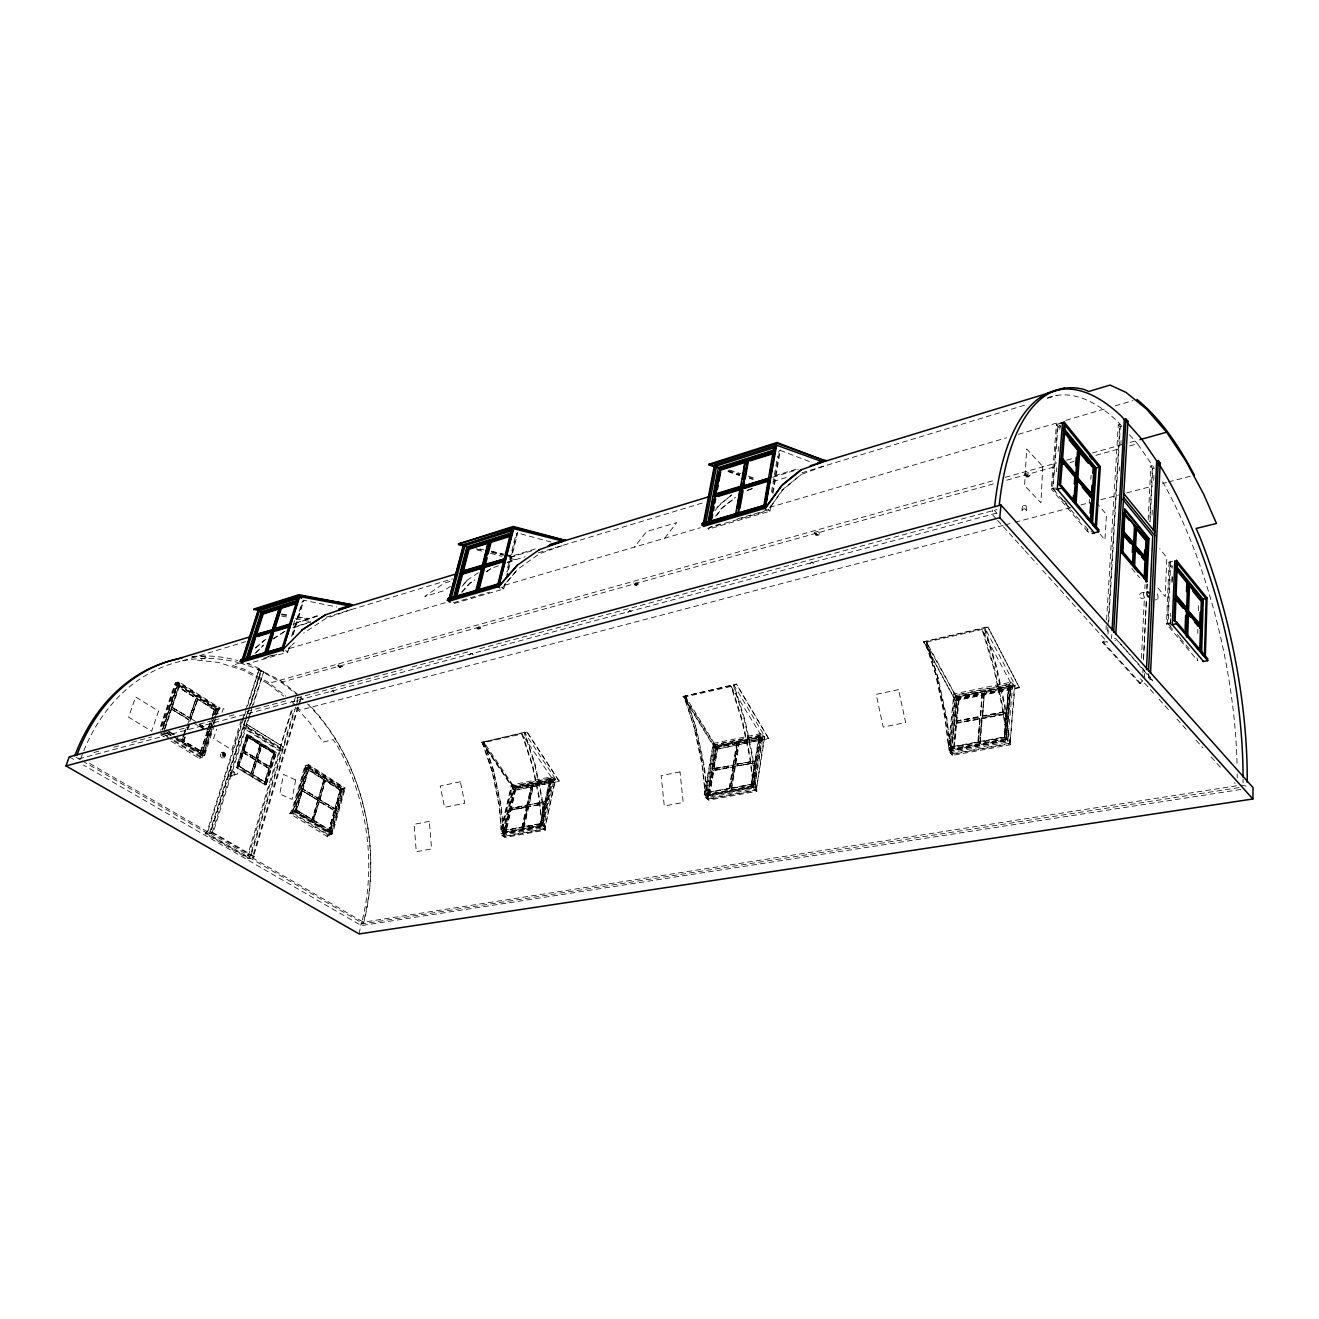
<?xml version="1.0" encoding="UTF-8"?>
<svg xmlns="http://www.w3.org/2000/svg" width="1319" height="1319" viewBox="0 0 1319 1319"><rect width="100%" height="100%" fill="white"/><g stroke="black" fill="none" stroke-linecap="round" stroke-linejoin="round"><path stroke-width="0.75" stroke-dasharray="5 3.75" d="M223.422 755.705L224.23 753.429L223.422 755.705L224.873 754.963C223.323 751.451 226.736 755.375 224.543 756.463M1197.734 633.252L1197.866 629.13M1198.46 610.631L1198.658 604.465M1172.756 561.267L1169.046 562.141L1169.887 565.06L1167.496 623.326L1172.624 629.328M1170.695 561.762L1168.156 623.706L1170.761 626.772M1170.167 625.124L1170.645 613.253M1171.948 581.267L1172.261 573.27M1170.431 622.683L1170.58 618.66M1172.047 582.487L1172.294 576.452M1148.618 677.686L1148.816 673.58M1153.68 693.266L1144.101 682.665L1139.764 683.506L1142.452 681.033L1142.749 674.899M1142.848 672.855L1143.045 668.782M1143.54 658.56L1146.392 599.337M1146.87 589.115L1147.167 582.998M1150.119 521.714L1152.674 468.608L1150.827 465.937L1152.443 465.492L1149.756 521.483M1143.507 659.945L1146.359 600.508M1146.953 588.225L1147.151 584.119M1144.298 678.576L1144.678 670.398M1152.064 515.152L1152.443 506.991M1153.713 480.429L1154.092 472.268M1141.446 658.329L1144.348 598.941M1144.843 588.703L1145.04 584.614M1148.189 519.9L1150.827 465.937M1107.647 631.339L1107.894 627.234M1108.009 625.19L1119.963 424.19L1118.314 424.652L1106.377 623.574M1107.993 634.142L1108.24 630.053M1108.718 621.876L1120.293 426.861L1118.314 424.652M1119.32 470.867L1119.551 466.827M1120.87 444.585L1121.101 440.53M1111.554 638.61L1111.802 634.521M1139.764 683.506L1102.635 642.534L1105.388 639.979M1106.014 629.724L1106.262 625.618M1089.181 503.297L1089.461 499.291M1090.813 479.292L1091.077 475.285M1079.667 520.197L1052.529 488.343L1057.376 427.62L1056.437 424.421L1060.311 423.284M1055.052 489.844L1055.216 487.898L1051.259 488.97L1056.437 424.421L1060.311 429.17M1056.486 471.74L1056.799 467.701M1058.085 451.543L1058.563 445.492M1059.833 429.334L1060.146 425.295M1006.628 739.349L1011.277 686.144L957.413 697.157L952.005 749.489L1006.628 739.349L1004.567 737.37L949.911 747.56L948.064 749.538L1006.166 738.739L1007.848 740.355L949.779 751.121L948.064 749.538L953.884 693.909L1011.129 682.121L1014.426 685.435L1010.14 742.811L1015.102 685.303L984.864 627.91L996.472 666.293L1005.094 705.846L1010.14 742.811M1010.502 744.74L1009.678 740.289L951.659 751.022L952.45 755.391L1010.502 744.74L1007.7 742.053L1012.778 683.786L955.566 695.525L949.598 752.786L952.45 755.391M1004.353 737.354L1006.446 713.579L982.144 718.311L979.885 741.921M1008.689 688.155L1006.611 711.584L982.325 716.332L984.551 693.085M1004.567 737.37L1009.266 684.116L1011.129 682.121L1006.249 738.986L951.626 749.143L957.05 696.795L1010.915 685.765M1005.836 734.749L1010.436 682.269L982.012 629.476L993.454 667.249L1001.945 706.209L1006.529 734.617M1005.886 738.624L1010.552 685.402L956.671 696.432L950.719 753.759L957.231 697.124L953.884 693.909L959.193 698.674L954.214 747.131L952.005 749.489M1026.413 510.535L1026.248 506.166L1024.797 505.144L1022.406 506.232L1021.961 510.601L1026.413 510.535L1024.814 508.722L1021.78 509.53M1030.172 475.087L1028.589 476.901L1026.363 477.049L1024.467 476.011L1024.319 473.818L1028.16 472.746L1029.958 473.702L1030.172 475.087L1028.672 476.11L1024.533 475.219L1024.319 473.818M1007.93 740.602L1003.973 736.991L1006.067 713.2L981.765 717.948L979.506 741.558L980.264 742.267L984.172 692.722L1008.326 687.793L1004.715 737.717L954.214 747.131L955.879 723.01L979.72 718.344L980.479 719.069L955.879 723.01M984.172 692.722L982.704 716.695L1006.991 711.947L1008.326 687.793M982.144 693.134L980.66 717.091L956.077 721.031L958.451 697.965L982.144 693.134L978.22 742.646L979.72 718.344M977.841 742.3L980.099 718.707L956.242 723.356M982.523 693.497L980.297 716.728L956.456 721.394M958.831 698.328L953.324 750.725L949.911 747.56L955.368 695.179L1009.266 684.116L1012.563 687.43L1014.426 685.435M949.152 745.367L954.544 693.778L925.905 642.221L937.232 679.203L945.492 717.371L948.493 745.499M819.627 533.634L818.324 535.283L816.263 535.399L814.482 534.459L814.202 532.464L817.5 531.557L819.247 532.414L818.423 534.525L814.598 533.7L814.202 532.464M756.875 791.285L756.183 787.229L708.122 796.132L708.798 800.105L756.875 791.285L753.891 788.927L705.78 797.814L714.98 744.889L762.497 735.128L753.891 788.927M758.837 739.102L755.342 760.75L735.211 764.69L738.805 743.191M752.341 785.943L760.733 733.677L713.2 743.471L704.231 794.879L706.044 796.28L754.138 787.361L751.154 784.657L759.068 735.491L760.733 733.677L764.262 736.596L756.364 789.57L764.822 736.48L733.892 684.99L744.938 719.778L752.588 755.803L756.364 789.57M753.347 786.388L761.228 737.255L716.481 746.406L708.105 794.796L753.347 786.388L751.121 784.211L730.874 787.987L734.518 766.191L755.441 762.91L734.518 766.191M713.348 768.565L733.925 765.333L713.348 768.565L717.041 747.23L736.727 743.207L737.519 743.85L729.984 788.927L729.176 788.3L732.82 766.52L713.035 770.395L709.292 792.027L751.912 784.838L760.173 733.793L731.056 686.474L741.938 720.718L749.456 756.183L752.951 782.151M733.133 764.69L736.727 743.207M729.588 788.614L733.232 766.834L713.431 770.692L709.688 792.323M737.123 743.537L733.529 765.02L713.744 768.878L717.437 747.543L762.596 738.393L764.262 736.596M734.815 764.361L755.738 761.063L734.815 764.361L738.409 742.877L759.216 739.431L761.228 737.255M731.27 788.3L734.914 766.504L755.045 762.58L751.517 784.525L705.896 793.098L704.231 794.879L752.539 785.761M772.439 492.729L779.644 450.158L811.383 462.26M771.021 505.243L770.032 511.162L708.385 529.183L710.496 526.858L720.158 524.022M773.033 493.388L780.386 449.927L778.259 452.269M771.516 492.003L777.583 456.242M717.866 747.51L709.507 795.868L705.896 793.098L714.321 744.674L713.2 743.471L717.866 747.51L714.321 744.674L759.068 735.491L762.596 738.393L754.732 787.492L751.154 784.657M705.434 791.054L713.744 743.355L684.594 697.026L695.344 730.627L702.697 765.432L704.89 791.153M707.297 794.17L715.689 745.779L760.436 736.612M716.745 746.307L707.149 798.638L716.085 746.092L760.832 736.942L752.935 786.075L707.709 794.483M638.412 584.037L635.412 585.636L633.367 582.949L637.901 582.932L637.44 584.828L633.367 582.949M542.224 825.595L552.232 779.991L514.492 787.707L515.515 789.092L505.935 830.706L504.138 832.668L542.224 825.595L540.328 823.567L523.297 826.749L527.864 806.519L545.637 803.782L527.864 806.519M501.912 835.455L542.389 827.986L553.337 778.045L513.256 786.272L501.912 835.455L504.996 837.516L545.472 830.096L544.862 826.353L504.419 833.839L504.996 837.516M540.856 825.265L551.523 776.759L550.023 778.408L539.966 824.045L542.703 826.535L502.242 834.037L500.379 832.8L511.426 785.003L551.523 776.759L555.151 779.348L544.862 828.53L555.645 779.249L524.665 732.573L535.151 764.393L542.01 797.467L544.862 828.53M540.328 823.567L544.813 803.205M549.627 781.392L532.744 784.838L528.243 804.821L545.192 801.507L549.627 781.392L550.435 781.969L552.232 779.991M523.709 827.029L528.259 806.799L545.225 803.502M533.14 785.135L528.655 805.101L545.604 801.787M541.153 824.128L505.128 830.146L521.879 827.013L526.429 806.799L527.254 807.36L509.744 810.047L526.429 806.799M526.825 805.101L527.633 805.662L510.123 808.366L526.825 805.101L531.326 785.135L532.134 785.695L522.703 827.574L521.879 827.013M522.291 827.293L526.842 807.08L510.156 810.328L505.523 830.426M531.722 785.415L527.221 805.381L510.535 808.646L515.102 788.811L553.65 780.996L555.151 779.348M503.429 836.164L514.608 787.641L483.677 741.888L494.048 773.148L500.758 805.629L503.429 836.164L515.069 787.542L511.426 785.003L515.91 788.696L505.589 833.624L501.879 831.151L512.267 786.157L550.023 778.408L553.65 780.996L543.659 826.584L539.966 824.045M501.649 829.239L511.887 784.92L482.754 742.861L492.976 773.643L499.588 805.629L501.171 829.338M503.314 832.124L513.685 787.146L551.441 779.414L541.4 825.034L500.379 832.8L501.879 831.151L540.741 823.847L551.045 776.858L521.862 733.974L532.2 765.3L538.96 797.847L541.631 821.753M507.551 571.523L517.13 532.86L551.573 542.191M505.21 583.163L503.776 588.983L454.181 603.475L456.044 601.415M508.573 569.577L517.724 532.678L515.844 534.772L506.595 572.05M480.792 627.877L478.072 629.344L476.06 626.855L480.182 626.871L480.001 628.569L476.06 626.855M359.147 933.934L361.324 922.509L1237.206 785.695L1234.37 782.678M291.845 810.591L330.558 834.383L332.437 834.004L345.281 788.102L340.137 789.57L328.002 832.734L331.745 831.976L343.847 788.762L345.281 788.102L308.745 764.773L305.035 765.647L291.845 810.591L289.784 813.609L327.079 836.378L330.179 835.751L343.418 788.498M327.079 836.378L329.074 833.394L341.572 788.91M318.275 800.171L301.919 790.658L318.275 800.171L312.718 819.561L296.231 810.113L331.745 831.976L332.437 834.004L294.401 810.954L296.231 810.113L308.003 769.801L307.162 767.345L341.572 789.257L329.453 832.437L328.629 829.997L334.878 810.542L318.753 801.177L334.878 810.542M335.323 808.926L319.214 799.545L335.323 808.926L340.681 789.867L305.728 767.674L305.035 765.647L341.984 789.158L329.865 832.355L294.829 810.872L307.574 767.246M318.736 798.556L302.397 789.026L318.736 798.556L324.227 779.397L311.894 819.742L312.718 819.561M320.039 799.363L325.529 780.221L313.197 820.533L319.577 800.996M339.972 667.711L337.796 666.029L338.604 664.76L342.429 666.359L339.89 667.496M295.176 811.169L308.745 764.773L309.437 766.817L296.693 810.46L293.296 811.564M291.862 813.18L305.86 765.449L342.396 788.729L329.14 835.949L290.196 812.24M289.784 813.609L292.9 812.949L306.882 765.201L343.847 788.762L340.137 789.57M241.707 722.07L206.951 832.042L205.236 833.756L248.17 858.587L249.852 856.905L294.368 709.243M296.66 701.626L298.44 695.74M295.769 707.116L250.247 858.174L248.17 858.587M296.313 705.319L298.671 697.471M307.508 703.917A191.403 149.756 80 0 1 363.417 922.179L252.341 857.762L297.583 707.347M298.16 705.401L301.342 697.372L298.984 705.203M298.391 707.165L253.611 856.163L254.435 857.35L252.341 857.762M264.921 785.003L275.094 752.753L265.35 784.904L236.233 767.312L246.801 734.815L275.094 752.753L273.247 753.528L264.476 782.398L265.35 784.904L236.233 767.312M266.174 784.723L276.33 752.457L266.174 784.723L265.3 782.2L274.072 753.33L275.918 752.555L247.626 734.601L237.469 767.015L266.586 784.624M249.852 856.905L247.51 855.536L291.664 709.49M294.005 701.774L295.753 695.97M279.991 748.087L292.488 709.276M292.653 634.95L303.403 600.194L336.79 607.004M288.993 648.256L287.806 652.114L247.065 664.034M293.164 634.752L303.881 600.03L302.199 601.926L291.301 637.209M293.197 625.404L295.588 617.671M230.264 773.28A1.913 1.484 76.6 0 0 231.93 776.034A1.913 1.484 76.6 0 0 232.836 773.115A1.913 1.484 76.6 0 0 230.264 773.28L231.402 773.181M212.095 832.866L245.416 726.917L281.854 750.132M246.488 724.115L283.7 747.164L246.488 724.115L247.692 720.273M248.302 718.344L250.725 710.644M251.319 708.715L263.635 671.915L253.363 704.659M249.72 716.201L213.134 832.635L209.375 833.443L206.951 832.042M250.33 714.271L252.753 706.572M276.33 752.457L248.038 734.502L237.469 767.015M238.574 766.405L247.659 737.337L246.801 734.815L236.645 767.213L239.398 766.207L265.3 782.2L238.574 766.405L248.483 737.123L248.038 734.502M242.333 720.108L244.806 712.244M245.433 710.281L259.282 668.815L247.527 706.028M243.817 717.767L207.33 833.311L205.236 833.756M244.444 715.821L246.917 707.99M209.375 833.443L260.799 670.332L280.09 680.208L297.154 693.827M254.666 856.625L210.71 831.234L247.115 715.689M247.725 713.727L261.31 670.646L263.635 671.915M246.439 726.637L242.745 727.61L279.183 750.791L282.893 749.884L243.603 724.873L245.647 720.768M251.171 703.225L261.607 670.101M89.676 763.437L209.408 832.866L211.502 832.421L210.71 831.234M241.278 720.042L231.831 749.901L213.579 738.541L216.613 729.16M231.847 775.308C228.715 779.743 226.884 770.395 231.303 773.033M234.749 774.616L233.859 774.814M222.054 712.293L223.274 708.534L226.538 710.628M209.094 730.693L201.51 754.023L200.603 751.434L209.985 722.614M212.326 715.442L214.074 710.067L219.943 708.072L218.08 713.777M207.644 731.072L200.059 754.402L203.785 753.446L212.623 726.208M208.649 727.874L212.079 717.487M212.705 715.541L214.601 709.704L219.943 708.072L178.889 681.857L175.196 682.945L159.385 729.489M171.157 741.212L199.12 758.277L201.279 755.127L210.628 726.357M200.603 751.434L207.94 731.237L201.955 728.236M209.061 727.775L211.403 720.603M211.98 718.806L214.898 709.836L175.955 685.122L175.196 682.945L216.448 709.21L215.195 713.084M214.783 713.2L216.036 709.309L177.389 684.693L162.072 729.852M211.254 724.428L213.744 716.761M214.37 714.849L216.234 709.094M209.507 730.594L201.922 753.924L172.773 736.051M210.133 728.649L212.656 720.866M214.519 716.679L201.18 757.765L157.653 731.254M215.145 714.733L217.058 708.864L176.021 682.698L160.522 728.319M199.12 758.277L202.219 757.502L211.304 729.473M211.914 727.577L214.387 719.976M214.997 718.08L218.08 708.583M213.249 724.263L215.772 716.481M216.415 714.535L218.294 708.699L177.043 682.401L160.753 730.413M211.716 731.105L203.703 755.82L175.757 738.689M214.189 723.504L216.646 715.904M217.272 714.008L219.119 708.303L178.065 682.104L162.435 728.203M214.387 725.186L204.544 755.606L202.681 756.084L176.07 739.695M182.995 736.233L185.435 728.945M187.463 725.071L189.276 719.597L170.992 708.897L188.452 719.811L196.416 698.081L189.837 717.899L171.552 707.215L189.837 717.899M182.203 739.778L185.847 728.83M183.836 736.018L186.853 726.884M184.479 737.14L183.275 740.8L201.428 751.22M186.902 729.852L197.866 699.004L190.48 719.053M184.891 737.041L183.687 740.684L201.016 751.335M187.314 729.737L189.128 724.263M190.892 718.937L197.454 699.119L214.486 709.952M184.099 740.586L185.303 736.925M187.727 729.621L189.54 724.147M162.6 729.902L178.889 681.857L179.648 684.033L164.347 729.242L178.296 687.314L177.389 684.693M164.99 728.846L171.8 708.666M172.377 706.984L179.12 687.067L178.296 687.314L214.898 709.836M162.484 729.753L177.801 684.577M1019.422 687.71L987.832 626.822L923.465 641.875L955.517 700.702L1019.422 687.71L987.832 626.822M955.517 700.702L923.679 641.43M809.998 563.84L811.894 561.993L814.12 563.79M768.713 738.673L736.431 684.05L683.028 696.547L715.623 749.472L768.713 738.673L736.431 684.05M627.778 612.577L629.592 610.845L631.323 611.785M224.972 756.067L224.329 755.672M715.623 749.472L768.944 738.244M469.498 654.916L471.229 653.301L473.175 654.851M330.723 692.03L332.899 690.513L334.218 692.788M559.174 781.277L526.858 731.732L481.831 742.317L514.361 790.378L559.174 781.277L526.858 731.732M514.361 790.378L559.437 780.864M823.303 466.299L801.391 474.362L782.085 490.008L770.774 506.694M737.766 518.812L768.581 509.777L782.827 489.794L801.391 474.362M715.558 516.306L721.707 508.079L735.507 497.279M716.728 515.465L722.416 507.864L734.667 498.269M716.827 507.584L731.666 494.757M715.096 510.618L719.861 504.27L732.358 494.543M664.743 538.103L676.746 522.571L646.623 531.573L634.439 547.022M231.864 775.127L230.792 775.539M506.694 582.157L516.718 570.484M502.275 587.812L517.971 569.033L539.619 553.683L563.642 545.126M1143.936 592.511C1136.945 592.346 1138.363 600.821 1144.876 597.606M461.617 592.247L469.267 583.592L474.345 580.08M462.194 592.083L469.844 583.427L474.906 579.898M462.112 586.246L467.454 580.228L461.666 586.263M708.105 794.796L710.084 792.637M1011.277 686.144L1009.051 688.518L959.193 698.674L957.413 697.157M291.153 645.716L288.482 648.47L294.318 642.815M254.979 653.482L263.536 645.156L255.457 653.334M255.325 647.959L265.844 639.187M255.655 647.959L264.641 640.111M340.566 667.496L337.977 665.403M342.429 666.359L340.236 666.969M332.372 690.513L333.674 691.041M471.229 653.301L472.581 653.878M629.592 610.845L630.812 611.109M811.894 561.993L812.224 562.982L813.196 562.273M486.167 571.852L491.245 568.341L499.11 565.571M486.744 571.688L491.245 568.341M466.893 580.393L478.649 572.495M450.471 586.246L444.008 590.681L424.8 596.435L444.256 583.163L451.906 580.855M272.901 638.957L286.042 630.515M273.379 638.825L286.503 630.367M233.611 774.715C244.213 774.665 229.275 768.862 234.535 772.67A1.913 1.484 76.6 0 1 233.578 775.638A1.913 1.484 76.6 0 1 231.913 772.885A1.913 1.484 76.6 0 1 234.502 772.72L234.205 772.34M1052.529 488.343L1051.259 488.97L1088.356 532.464L1092.247 531.475M308.827 769.604L308.003 769.801L339.857 790.048L341.572 789.257M747.082 490.47L754.353 487.816M747.774 490.256L753.215 488.261M507.683 562.488L515.548 559.718L509.761 558.25M509.728 557.706L514.014 556.222M293.626 627.86L310.707 621.892L292.999 627.267M351.019 609.658L325.991 618.413L303.667 633.136M293.89 624.068L309.817 618.562M317.252 615.61L307.492 619.27L297.533 617.506M505.309 554.969L511.162 556.338L536.388 548.638M774.583 475.846L798.193 468.624M296.033 622.766L317.483 616.204M510.107 557.409L534.508 549.957M772.703 477.247L798.275 469.449M182.846 660.704L245.796 641.595M326.073 617.226L452.532 578.843M507.172 562.257L525.044 556.832M538.333 552.793L704.659 502.308M773.082 481.55L786.602 477.445M802.051 472.746L1027.567 404.29M1047.22 398.338L1057.03 395.354M240.009 663.012L232.111 665.32L244.229 669.195L268.334 682.319L285.728 696.102M289.405 648.486L445.476 602.635M504.748 585.224L700.34 527.748M769.472 507.436L1006.545 437.776M1018.4 434.297L1057.92 422.69M1065.818 420.365L1105.338 408.758M1115.214 405.856L1132.988 400.63M267.889 656.532L275.556 654.29M263.602 658.296L277.171 654.323M453.291 602.767L489.53 592.149M707.66 528.292L765.498 511.36M175.955 685.122L179.648 684.033M261.31 670.646L257.568 669.277A191.403 149.756 80 0 0 240.289 663.127M1120.293 426.861L1121.941 426.383M192.03 656.961A194.272 152.361 80 0 1 202.17 656.549L207.759 657.142L197.636 660.192L218.278 662.369L243.801 670.514L267.922 683.621L995.301 480.116M1005.21 477.346L1056.717 462.936M1066.626 460.166L1072.578 458.501M1092.379 452.961L1122.106 444.635M1130.037 442.426L1137.951 440.2M257.568 669.277L281.326 682.286L994.806 483.496M1006.694 480.182L1056.239 466.382M1070.121 462.507L1074.078 461.403M1095.875 455.335L1119.666 448.707M1129.575 445.954L1137.506 443.745L1154.339 468.245L1152.674 468.608M93.913 752.506L101.876 750.379M113.813 747.164L121.76 745.021M131.702 742.35L151.603 736.991M161.545 734.32L169.492 732.177M179.433 729.506L189.392 726.835M199.334 724.164L219.218 718.806M229.16 716.135L237.123 713.991M247.065 711.32L286.833 700.62M296.791 697.932L338.554 686.704M340.533 686.177L402.196 669.59M412.138 666.903L469.811 651.388M479.753 648.717L996.867 509.612M78.81 758.887L996.735 513.091M181.791 739.893L182.616 739.662M1003.165 525.374L299.908 710.15L297.22 707.215M1005.144 524.863L1013.124 522.769M1015.119 522.242L1070.896 507.584M1080.855 504.963L1090.813 502.358M1100.771 499.736L1118.71 495.021M1126.673 492.927L1152.575 486.117M1162.534 483.512L1166.524 482.457M1168.519 481.93L1190.43 476.175M221.658 752.539C225.318 750.297 227.758 757.518 223.505 757.864M309.437 766.817L305.728 767.674L292.95 811.267L296.693 810.46M481.831 742.317L526.578 732.144M683.028 696.547L736.183 684.462M923.465 641.875L987.618 627.283M1155.147 599.964L1157.093 599.518M339.857 790.048L340.681 789.867M1171.256 622.502L1166.474 624.068L1197.8 660.803L1196.96 657.917M1170.25 623.26L1166.474 624.068L1169.046 562.141L1172.871 566.84M1102.635 642.534L1107.037 641.595M494.048 773.148L501.236 805.53L503.973 836.823L544.434 829.387L541.532 797.566L534.673 764.509L524.171 732.688M764.822 736.48L716.201 746.422L685.221 696.053L696.696 730.05L704.165 765.383L707.792 799.347L755.869 790.51L752.011 755.919L744.361 719.91L733.331 685.122M1015.102 685.303L956.572 697.273L926.103 641.265L938.254 678.675L946.646 717.421L951.51 754.517L1009.563 743.85L1004.402 705.995L995.779 666.441L984.172 628.058M492.515 773.742L499.126 805.728L501.55 833.575L542.027 826.073L539.438 797.748L532.678 765.201L522.34 733.875L482.292 742.96L492.976 773.643M694.8 730.742L702.153 765.548L705.385 795.753L753.462 786.833L750.033 756.067L742.515 720.603L731.633 686.342L684.033 697.141L695.344 730.627M936.572 679.351L944.833 717.503L949.152 750.527L1007.221 739.761L1002.638 706.061L994.147 667.117L982.704 629.311L925.246 642.369L937.232 679.203M514.608 787.641L555.645 779.249M531.326 785.135L514.69 788.531L550.435 781.969M1012.563 687.43L958.715 698.394L957.231 697.124M717.041 747.23L759.216 739.431M955.731 700.241L1019.62 687.248M247.51 855.536L251.269 854.794M707.149 798.638L704.165 765.383M950.719 753.759L946.646 717.421M956.077 721.031L979.918 716.365M981.946 715.97L1006.249 711.205M709.292 792.027L729.176 788.3M953.456 746.422L977.461 741.938M979.506 741.558L1003.973 736.991M949.598 752.786L1007.7 742.053M505.325 836.098L545.786 828.645M709.061 798.572L757.122 789.735M952.631 753.726L1010.651 743.059M1239.019 787.591L361.34 924.042A194.272 152.361 80 0 0 336.675 744.823L333.146 739.613L322.99 742.102L309.751 722.598L292.703 704.033M1240.833 789.487L361.357 925.592L83.493 765.069M339.857 666.557L339.197 667.216M223.389 753.133L225.087 754.006L223.686 755.738M281.574 614.027L287.773 614.885M297.5 616.83L309.338 618.693M281.606 614.703L287.575 615.759M281.656 616.039L287.558 617.193M295.423 618.71L309.207 621.364M1241.278 785.069L1247.164 786.322M491.459 551.194L503.462 554.029M505.457 554.508L513.454 556.387M479.935 548.984L483.842 549.908M491.641 551.738L503.347 554.508M476.093 548.803L483.892 550.65M491.69 552.48L503.396 555.233M505.358 555.695L511.162 556.338M476.967 549.908L482.754 551.375M490.47 553.337L502.044 556.288M729.572 469.976L740.899 473.735M748.45 476.225L754.122 478.105M728.187 470.504L739.695 474.312M749.274 477.478L753.1 478.748M728.269 471.328L739.761 475.12M749.34 478.286L753.182 479.555M727.973 471.526L739.382 475.549M259.282 668.815L255.968 667.002A194.47 152.345 80 0 0 246.983 663.457M258.458 669.046L260.799 670.332M69.248 756.842L74.589 759.925M76.09 757.304L81.415 760.387M82.372 760.948L363.434 923.729A194.47 152.345 80 0 0 309.108 704.676M205.467 833.031L248.384 857.861M211.502 832.421L254.435 857.35M163.754 733.974L172.492 739.332M174.24 740.388L202.219 757.502M292.9 812.949L330.179 835.751M160.671 734.815L164.166 736.942M166.178 729.935L174.19 734.864M168.964 732.012L178.065 737.667M179.78 738.722L203.785 753.446L204.544 755.606L167.843 733.117M164.611 730.693L171.47 734.897M178.329 739.102L202.335 753.825M295.242 810.773L330.294 832.273M167.628 732.902L171.058 734.996M167.018 733.348L174.009 737.618M162.352 731.303L169.475 735.755M169.788 731.798L174.603 734.749M314.037 820.369L329.453 829.832M171.965 707.099L189.425 718.014L196.003 698.196L178.708 687.183M199.482 724.296L208.072 729.671M199.07 724.411L205.945 728.715M199.334 725.879L204.494 729.094M171.388 708.781L188.864 719.696M198.922 725.978L204.082 729.209M193.365 722.878L200.241 727.165M191.304 718.822L198.18 723.125M199.894 724.197L208.484 729.572M246.389 734.914L274.682 752.852M178.213 684.462L216.86 709.094M307.987 767.147L342.396 789.075M244.427 724.659L280.815 747.873M523.297 826.749L524.121 827.31L533.552 785.415L532.744 784.838M285.415 650.481L287.806 652.114L287.064 650.927M542.389 827.986L545.472 830.096M528.243 804.821L546 802.067L545.192 801.507M705.78 797.814L708.798 800.105M730.874 787.987L731.682 788.614L739.201 743.504L738.409 742.877M713.035 770.395L733.628 767.163L732.82 766.52M501.401 587.12L503.776 588.983L502.704 587.746M267.922 683.621L283.75 696.152M281.326 682.286L296.841 694.651M300.023 697.19L303.139 699.68M768.482 509.876L770.032 511.162L767.74 508.969M981.765 717.948L982.507 718.674L1006.809 713.942L1006.067 713.2M716.481 746.406L717.833 747.857M291.812 701.329L295.868 705.747M1102.7 641.529L1139.814 682.517M996.257 518.862L992.152 514.311A277.402 110.845 77.6 0 1 992.597 510.074M997.626 520.378L1023.61 549.166M1024.978 550.683L1037.278 564.318M1042.752 570.385L1107.515 642.32M1140.457 678.807L1142.452 681.033M1159.137 699.334L1170.085 711.452M1176.927 719.036L1186.506 729.638M1196.069 740.239L1202.912 747.824M1211.122 756.925L1220.702 767.526M994.246 510.321L996.966 513.338M1121.496 425.889L1117.49 421.437A277.402 110.845 77.6 0 0 1047.665 397.843M1129.493 434.825L1137.506 443.745M1152.79 680.95L1115.923 638.709L1113.318 638.281L1115.429 640.638M1148.272 677.257L1150.267 679.499L1152.839 679.961L1118.644 641.776M1055.662 491.591L1053.007 488.492L1058.151 423.91L1060.74 427.076M1060.954 497.824L1071.556 510.255M1084.795 525.803L1090.088 532.035M1177.273 634.423L1182.5 640.556M1180.307 638.363L1190.546 650.399M1064.318 500.725L1066.972 503.842M1100.062 534.162L1104.926 539.9L1106.509 514.608L1096.864 503.034M1131.834 568.473L1139.632 577.706M1157.917 587.944L1165.205 596.65L1166.853 557.591L1159.665 548.77M1169.887 565.06L1172.41 568.126M515.069 787.542L515.91 788.696M482.111 741.921L514.641 789.982M683.291 696.135L715.871 749.044M484.139 741.789L494.51 773.049M685.765 695.937L696.696 730.05M926.762 641.116L938.254 678.675M1087.417 529.298L1088.356 532.464M937.595 678.807L945.987 717.536M696.135 730.165L703.604 765.498M1025.407 505.457L1023.478 505.49M1157.34 593.88A3.908 1.484 76.9 0 1 1157.868 598.793A3.908 1.484 76.9 0 1 1155.79 598.331M1162.666 481.831A277.402 110.845 77.6 0 1 1237.09 765.976M1237.189 773.956A277.402 110.845 77.6 0 1 1237.206 777.913M1243.075 779.034A282.596 112.412 77.6 0 1 1243.042 783.024M1144.265 596.897A2.704 1.039 76.9 0 1 1143.507 593.995A2.704 1.039 76.9 0 1 1144.183 592.445M80.871 758.326A191.403 149.756 80 0 1 83.048 752.572M83.822 750.676A191.403 149.756 80 0 1 180.868 661.297M182.83 660.885A191.403 149.756 80 0 1 238.327 662.6M192.046 656.532A194.47 152.345 80 0 1 237.832 660.572M1042.768 466.464L1040.922 502.803L1024.599 485.573L1026.66 448.988L1042.768 466.464M295.621 779.941L292.043 799.462L279.809 794.005L283.47 774.385L295.621 779.941M551.837 779.694L541.812 825.315L503.726 832.388L514.097 787.427L551.837 779.694M344.457 788.284L331.597 834.169L294.335 811.35L307.921 764.971L344.457 788.284M334.465 810.624L329.041 829.915L313.625 820.451L319.165 801.078L334.465 810.624M340.269 789.949L334.911 809.009L319.627 799.446L325.101 780.32L340.269 789.949M317.863 800.27L312.306 819.643L296.643 810.031L302.331 790.559L317.863 800.27M323.815 779.496L318.324 798.638L302.809 788.927L308.415 769.702L323.815 779.496M280.205 750.544L248.549 855.339L210.413 833.212L243.768 727.346L280.205 750.544M269.043 768.631L264.888 782.299L252.704 774.781L256.925 761.063L269.043 768.631M273.66 753.429L269.538 766.982L257.436 759.398L261.624 745.812L273.66 753.429M259.843 745.054L250.907 774.022L260.667 744.839L259.843 745.054M255.556 760.206L251.319 773.923L238.986 766.306L243.29 752.539L255.556 760.206M260.255 744.938L256.067 758.54L243.817 750.874L248.071 737.239L260.255 744.938M261.211 745.911L252.292 774.88L262.036 745.713L261.211 745.911M158.527 711.139L151.669 731.204L128.586 717.14L135.659 696.96L158.527 711.139M477.429 628.058L479.143 628.8L477.429 628.058M634.95 584.202L636.714 585.009L634.95 584.202M816.065 533.766L815.703 534.69L817.879 534.657L816.065 533.766M1026.495 475.17L1025.951 476.225L1028.391 476.175L1026.495 475.17M248.483 737.123L247.659 737.337L274.072 753.33L248.483 737.123M244.229 750.775L243.405 750.973L256.48 758.441L244.229 750.775M243.702 752.424L242.877 752.638L255.968 760.09L243.702 752.424M257.848 759.299L257.024 759.513L269.95 766.883L257.848 759.299M257.353 760.964L256.513 761.162L269.455 768.532L257.353 760.964M460.364 781.755L440.216 786.025L444.585 807.31L464.783 803.222L460.364 781.755M898.552 689.639L876.162 694.371L883.202 727.033L905.658 722.565L898.552 689.639M429.351 821.325L414.117 824.326L416.276 851.728L431.56 848.908L429.351 821.325M680.01 771.912L661.149 775.638L664.281 805.975L683.209 802.48L680.01 771.912M220.487 753.907A2.819 2.193 75.6 0 0 222.944 757.996A2.819 2.193 75.6 0 0 224.312 753.71A2.819 2.193 75.6 0 0 220.487 753.907M222.268 754.105A1.83 1.418 75.6 0 0 223.851 756.743A1.83 1.418 75.6 0 0 224.741 753.973A1.83 1.418 75.6 0 0 222.268 754.105"/><path stroke-width="1.5" d="M1252.885 798.984L1253.05 787.591L1000.989 505.029L69.248 756.842L65.95 765.91L359.147 933.934L1252.885 798.984L999.786 517.675L1000.989 505.029M1205.302 657.472L1207.05 598.051L1176.466 560.394L1174.108 620.589L1175.048 621.694L1177.323 563.328L1176.466 560.394M1203.027 661.577L1207.693 660.654L1207.742 658.808L1176.564 621.909L1174.108 620.589M1200.142 612.263L1199.713 625.915L1201.362 625.569L1187.759 610.367L1188.304 594.671M1199.795 649.723L1200.471 627.893L1187.677 612.544L1201.296 627.729L1199.647 628.075M1200.554 651.537L1202.137 600.194L1175.443 567.5M1200.933 648.932L1201.494 630.416M1202.071 611.901L1202.45 599.551M1201.625 652.889L1203.258 599.37L1175.674 565.538M1185.121 629.361L1185.616 615.396M1186.473 591.588L1186.754 583.74L1188.386 583.361L1186.506 636.995M1185.814 633.186L1186.589 611.225L1176.136 598.661M1186.671 609.048L1187.578 583.542L1175.921 569.28M1187.677 636.302L1189.474 584.68M1174.817 560.789L1172.278 624.662L1203.538 661.478M1207.693 660.654L1176.482 623.772L1176.564 621.909M1148.552 671.107L1158.313 460.496L1156.681 460.941L1141.776 439.145L1127.547 423.168M1150.547 673.366L1160.159 463.2L1158.313 460.496M1146.475 669.491L1152.74 536.173L1122.733 499.324M1153.433 530.419L1156.681 460.941M1144.315 557.953L1144.711 549.908M1138.281 572.495L1121.397 552.463L1122.255 552.249L1124.695 508.771L1148.981 538.465L1146.903 581.547L1146.063 581.745L1148.157 538.68L1125.14 510.552M1133.713 541.829L1134.571 525.654L1124.085 512.877L1146.887 539.438L1145.007 578.101L1146.063 581.745M1134.241 555.662L1133.713 565.9L1134.554 565.703L1136.582 526.875M1134.901 543.247L1135.527 531.128M1132.312 552.414L1132.642 546.264L1134.34 545.852L1122.931 533.354L1133.483 546.066L1132.51 564.483L1133.367 564.285L1135.412 525.44L1133.73 525.869M1124.926 512.662L1122.733 551.639L1145.007 578.101L1144.15 578.299L1145.057 559.965L1134.67 547.484L1145.898 559.767L1144.216 560.163L1141.611 557.047M1113.681 632.131L1125.948 419.03L1124.299 419.508L1121.496 416.359A282.596 112.412 77.6 0 0 994.691 505.985M1115.775 634.488L1127.91 421.239L1125.948 419.03M1121.842 544.566L1122.288 536.652M1123.178 520.857L1123.623 512.943M1146.903 581.547L1121.875 551.853L1122.337 543.626M1123.161 529.1L1123.623 520.989M1112.032 630.416L1124.299 419.508M1092.132 533.404L1098.645 531.755L1098.776 529.842L1061.828 486.101L1059.322 484.881L1064.202 422.146L1060.311 423.284M1092.577 522.093L1096.171 467.998L1063.378 427.768M1095.232 527.32L1099.156 467.173L1065.142 425.345L1064.202 422.146L1100.31 466.613L1096.287 528.573L1098.776 529.842M1090.104 513.206L1090.747 503.594M1091.423 493.537L1091.967 485.408M1092.791 473.208L1093.072 469.152L1096.171 467.998M1090.45 520.675L1092 497.593L1076.898 479.44L1092.857 497.362L1091.143 497.824L1082.322 487.239M1077.508 471.048L1077.062 477.181L1093.006 495.12L1092.148 495.334L1093.929 468.921L1080.228 452.137M1091.192 522.373L1094.77 468.674L1063.262 430.06M1091.72 522.308L1091.984 518.301M1092.791 506.282L1093.319 498.269M1094.111 486.249L1094.655 478.236M1073.039 501.335L1073.468 495.532M1074.309 483.925L1074.738 478.137L1076.469 477.659L1061.004 459.061M1075.644 465.64L1076.238 457.479M1073.913 501.105L1075.595 477.89L1061.416 460.859M1075.76 475.631L1077.705 449.054L1063.675 431.874M1074.639 502.803L1078.563 448.806L1076.832 449.301L1069.181 439.936M1075.628 496.851L1076.189 489.118M1078.233 460.842L1078.827 452.664M1075.941 504.353L1079.832 450.373M1065.142 425.345L1060.443 486.2L1059.322 484.881M1098.645 531.755L1061.663 488.046L1061.828 486.101M1062.471 422.641L1057.261 489.234L1094.292 532.843M764.69 504.138L768.433 482.325M770.148 472.334L770.807 468.443M771.467 464.552L772.143 460.644M772.802 456.753L772.983 452.368L720.042 469.036L718.344 467.602L708.056 522.242M703.95 523.989L715.162 464.733L716.58 465.92L773.808 447.8L775.935 445.459L765.284 507.815L776.66 445.228L822.941 461.914L800.633 470.042L782.48 484.667M766.158 509.579L763.619 507.123L773.808 447.8M737.222 508.54L740.256 488.393L714.964 496.092L710.727 521.945L736.167 514.443M741.839 482.869L741.146 486.727L717.816 493.85M742.531 478.995L745.169 461.122L735.656 513.965L710.216 521.467L720.042 469.036L721.048 469.993L744.229 462.705M743.916 512.151L737.832 513.322L747.312 460.446L748.302 461.419L745.186 478.83M738.343 513.8L742.416 487.733L768.763 480.347L742.927 488.211M743.306 486.068L769.142 478.187L743.306 486.068L747.807 460.941L773.478 452.862M739.91 508.376L743.075 490.668M743.817 486.563L744.493 482.688M708.567 522.72L712.755 500.462M713.513 496.406L718.08 472.136M715.871 494.444L720.553 469.515L745.664 461.617M711.963 518.515L712.689 514.608M713.431 510.717L714.156 506.809M714.882 502.902L715.623 498.994M717.454 489.168L718.179 485.343M718.888 481.501L720.685 471.905M763.932 505.292L765.778 504.913L702.219 523.511L701.873 525.325L763.619 507.123M703.241 524.204L714.469 464.964L776.66 445.228M705.879 522.604L716.58 465.92L719.333 468.575M506.661 577.343L507.617 573.452M497.955 583.987L511.228 530.947L513.107 528.853L498.796 586.197L513.685 528.672L563.229 541.202L538.779 549.842M447.405 600.293L497.032 585.669L497.444 583.987L499.456 583.542L447.85 598.628L447.405 600.293L450.059 602.305M504.946 558.267L510.766 534.953L490.586 541.895L484.155 564.631L505.457 558.695L484.667 565.043M481.93 569.495L476.406 591.06L470.817 592.709M476.934 591.456L475.879 590.648L488.343 542.01L482.935 565.571L462.013 571.391L482.408 565.159L483.446 565.983M477.626 590.121L490.074 541.466L491.097 542.307L509.909 536.388M478.154 590.533L484.172 567.022L504.963 560.674M478.682 590.945L484.683 567.434L503.594 561.68M485.194 565.455L487.156 557.739M488.145 553.881L491.097 542.307M455.912 597.095L462.029 573.749L482.424 567.549L461.502 573.353L462.557 574.161L482.952 567.961M462.54 571.803L468.558 548.819L488.854 542.439M456.44 597.507L462.557 574.161M463.068 572.199L469.069 549.232L489.365 542.851M451.296 597.771L465.046 545.571L464.057 544.417L448.608 600.953L463.497 544.599L513.685 528.672M453.654 597.26L466.86 547.022L511.096 533.041M454.692 595.726L467.371 547.434L509.695 534.08M282.299 647.662L297.55 598.612L299.232 596.716L301.556 598.381M299.232 596.716L282.761 649.756L299.71 596.567L350.59 606.113L325.133 614.951L301.886 630.053L325.612 614.802M240.223 661.33L280.963 649.327L281.442 647.761L283.519 647.299L240.718 659.797L240.223 661.33L242.861 663.094M265.201 653.35L272.06 631.603L255.259 636.714L248.351 658.313M265.729 653.696L264.674 652.987L279.397 608.356L272.637 629.773L255.325 634.554L256.364 635.263M266.636 652.921L273.495 631.174L288.696 626.541M267.741 651.471L273.445 633.334M275.209 627.762L281.343 608.257L296.495 603.508M249.505 656.697L255.161 639.039M256.991 633.334L263.173 613.978L278.062 609.296M242.647 659.797L258.821 609.543L262.349 612.626M243.966 658.972L259.497 610.664L297.55 598.612M246.439 658.28L261.31 611.917L297.467 600.508M246.966 658.643L261.838 612.28L297.979 600.87M242.168 659.945L258.343 609.691L299.71 596.567M766.026 507.584L781.705 485.656L801.358 469.811M499.39 586.032L517.328 565.208L539.372 549.66M302.364 629.905L282.282 650.234L241.542 662.22M1207.05 598.051L1201.625 599.733M1203.258 599.37L1200.504 600.557L1192.904 591.258M1121.397 552.463L1122.733 551.639L1121.875 551.853M1100.31 466.613L1095.314 468.229L1091.538 463.596M253.726 609.79L298.902 595.43L352.486 604.827L298.869 594.721L253.693 609.098L259.695 610.845M458.484 543.923L513.305 526.462L565.571 540.477L513.371 527.237L458.484 543.923L462.375 544.846M709.028 464.173L776.99 442.524L825.826 461.04L777.089 443.382L709.111 464.997L709.028 464.173L714.783 466.069M511.228 530.947L465.046 545.571L467.882 547.847L485.194 542.389M718.344 467.602L773.626 450.142M720.751 467.487L774.121 450.653M266.158 611.439L271.862 609.642M283.272 606.031L292.785 603.03M492.894 539.949L510.206 534.492M297.352 602.173L262.151 613.253L247.824 657.967L248.879 658.659M510.766 534.953L468.047 548.407L455.385 596.683L499.06 584.366L493.355 586.048M279.397 608.356L262.662 613.615L255.853 634.901L270.774 630.35M295.967 603.129L280.832 607.894L274.072 629.344L291.169 624.118M750.132 460.842L773.973 453.357M290.642 623.755L273.544 628.982L274.599 629.707M338.785 609.015L352.486 604.827M549.99 544.483L565.505 539.735M715.36 493.966L740.635 486.249L741.657 487.222M817.862 462.623L825.743 460.216M250.742 636.582L175.938 659.418A194.272 152.361 80 0 0 74.754 755.902M338.587 609.774L457.429 573.501M548.094 545.819L709.49 496.538M810.08 465.838L1064.449 388.182M290.065 625.602L272.967 630.812L274.022 631.521M715.475 496.571L740.767 488.871M257.65 636.5L268.845 633.104M275.918 630.944L287.311 627.481M717.932 496.455L741.262 489.365M743.421 488.706L767.427 481.402M517.328 565.208L498.351 586.724L448.74 601.299M781.705 485.656L764.888 508.359L703.159 526.495M249.703 657.406L283.272 647.497M737.832 513.322L763.849 505.639M250.231 657.769L261.459 654.455M274.27 650.663L283.799 647.86M461.502 595.446L467.091 593.797M483.859 588.851L489.547 587.169M747.626 511.063L753.198 509.414M1126.261 421.717L1127.91 421.239M1139.929 439.656L1166.573 432.203L1185.748 460.842L1203.637 494.147L1216.481 523.462L1196.086 528.457L1199.515 536.157A283.041 112.049 77.6 0 1 1247.213 782.381M1056.717 489.382L1061.663 488.046M1158.527 463.645L1160.159 463.2M65.95 765.91L999.786 517.675M1148.981 538.465L1145.222 539.85L1137.489 530.436M240.718 659.797L242.795 659.319M447.85 598.628L449.878 598.183M1185.765 611.406L1187.413 611.043L1175.658 596.913M1171.75 624.777L1176.482 623.772M702.219 523.511L704.099 523.132M458.517 544.681L464.37 546.05M709.111 464.997L714.865 466.893M267.163 653.284L266.108 652.559L280.304 607.531L281.343 608.257M255.787 637.077L254.748 636.368L271.533 631.24L272.588 631.966M280.963 649.327L283.618 651.141M263.173 613.978L261.31 611.917M497.032 585.669L499.67 587.763M484.683 567.434L483.644 566.593L504.452 560.262L498.533 583.954L499.802 585.455M469.069 549.232L466.86 547.022M1136.945 399.459C1161.808 419.524 1179.466 447.223 1194.404 475.137M1166.573 432.203L1146.541 409.121L1126.08 392.452L1110.103 385.066L1088.769 391.496L1084.35 389.517A283.041 112.049 77.6 0 0 999.307 504.732M1086.213 516.669L1088.785 519.702M1092.643 524.286L1096.287 528.573M1186.539 635.28L1190.365 639.814M1194.19 644.332L1198.031 648.866M1200.57 651.883L1204.412 656.417L1206.11 598.744L1177.323 563.328M1123.244 534.986L1130.301 543.444M1135.131 549.248L1139.022 553.931M1060.542 461.106L1063.13 464.189M1175.295 598.842L1183.143 608.273M1188.139 614.258L1190.694 617.325M1194.536 621.925L1198.361 626.541M1134.455 543.642L1123.046 531.128L1130.086 539.603M1145.997 557.558L1134.785 545.275L1145.156 557.756L1146.046 539.652L1135.741 527.089M1062.454 458.336L1076.634 475.401M1175.74 594.721L1187.496 608.867M1069.33 467.882L1071.902 470.982M1077.062 477.181L1092.148 495.334M1178.823 599.617L1182.747 604.333M1187.759 610.367L1200.537 625.734L1201.329 600.376L1188.65 584.878M1125.569 515.927L1129.064 520.181M1080.607 453.901L1088.093 463.051M1063.774 429.565L1078.926 448.13M1085.224 455.863L1087.746 458.946M1178.609 570.336L1199.944 596.485M1123.59 497.23L1154.834 535.662M1089.576 455.962L1092.148 459.144M1123.804 493.586L1154.999 532.052M1159.401 464.915L1161.132 467.454A282.596 112.412 77.6 0 1 1243.059 777.039M776.99 442.524L777.089 443.382M1149.245 595.693A2.704 1.039 76.9 0 1 1147.761 596.287A2.704 1.039 76.9 0 1 1147.002 592.247A2.704 1.039 76.9 0 1 1148.75 593.055M76.815 755.342A194.47 152.345 80 0 1 181.973 657.983"/></g></svg>
